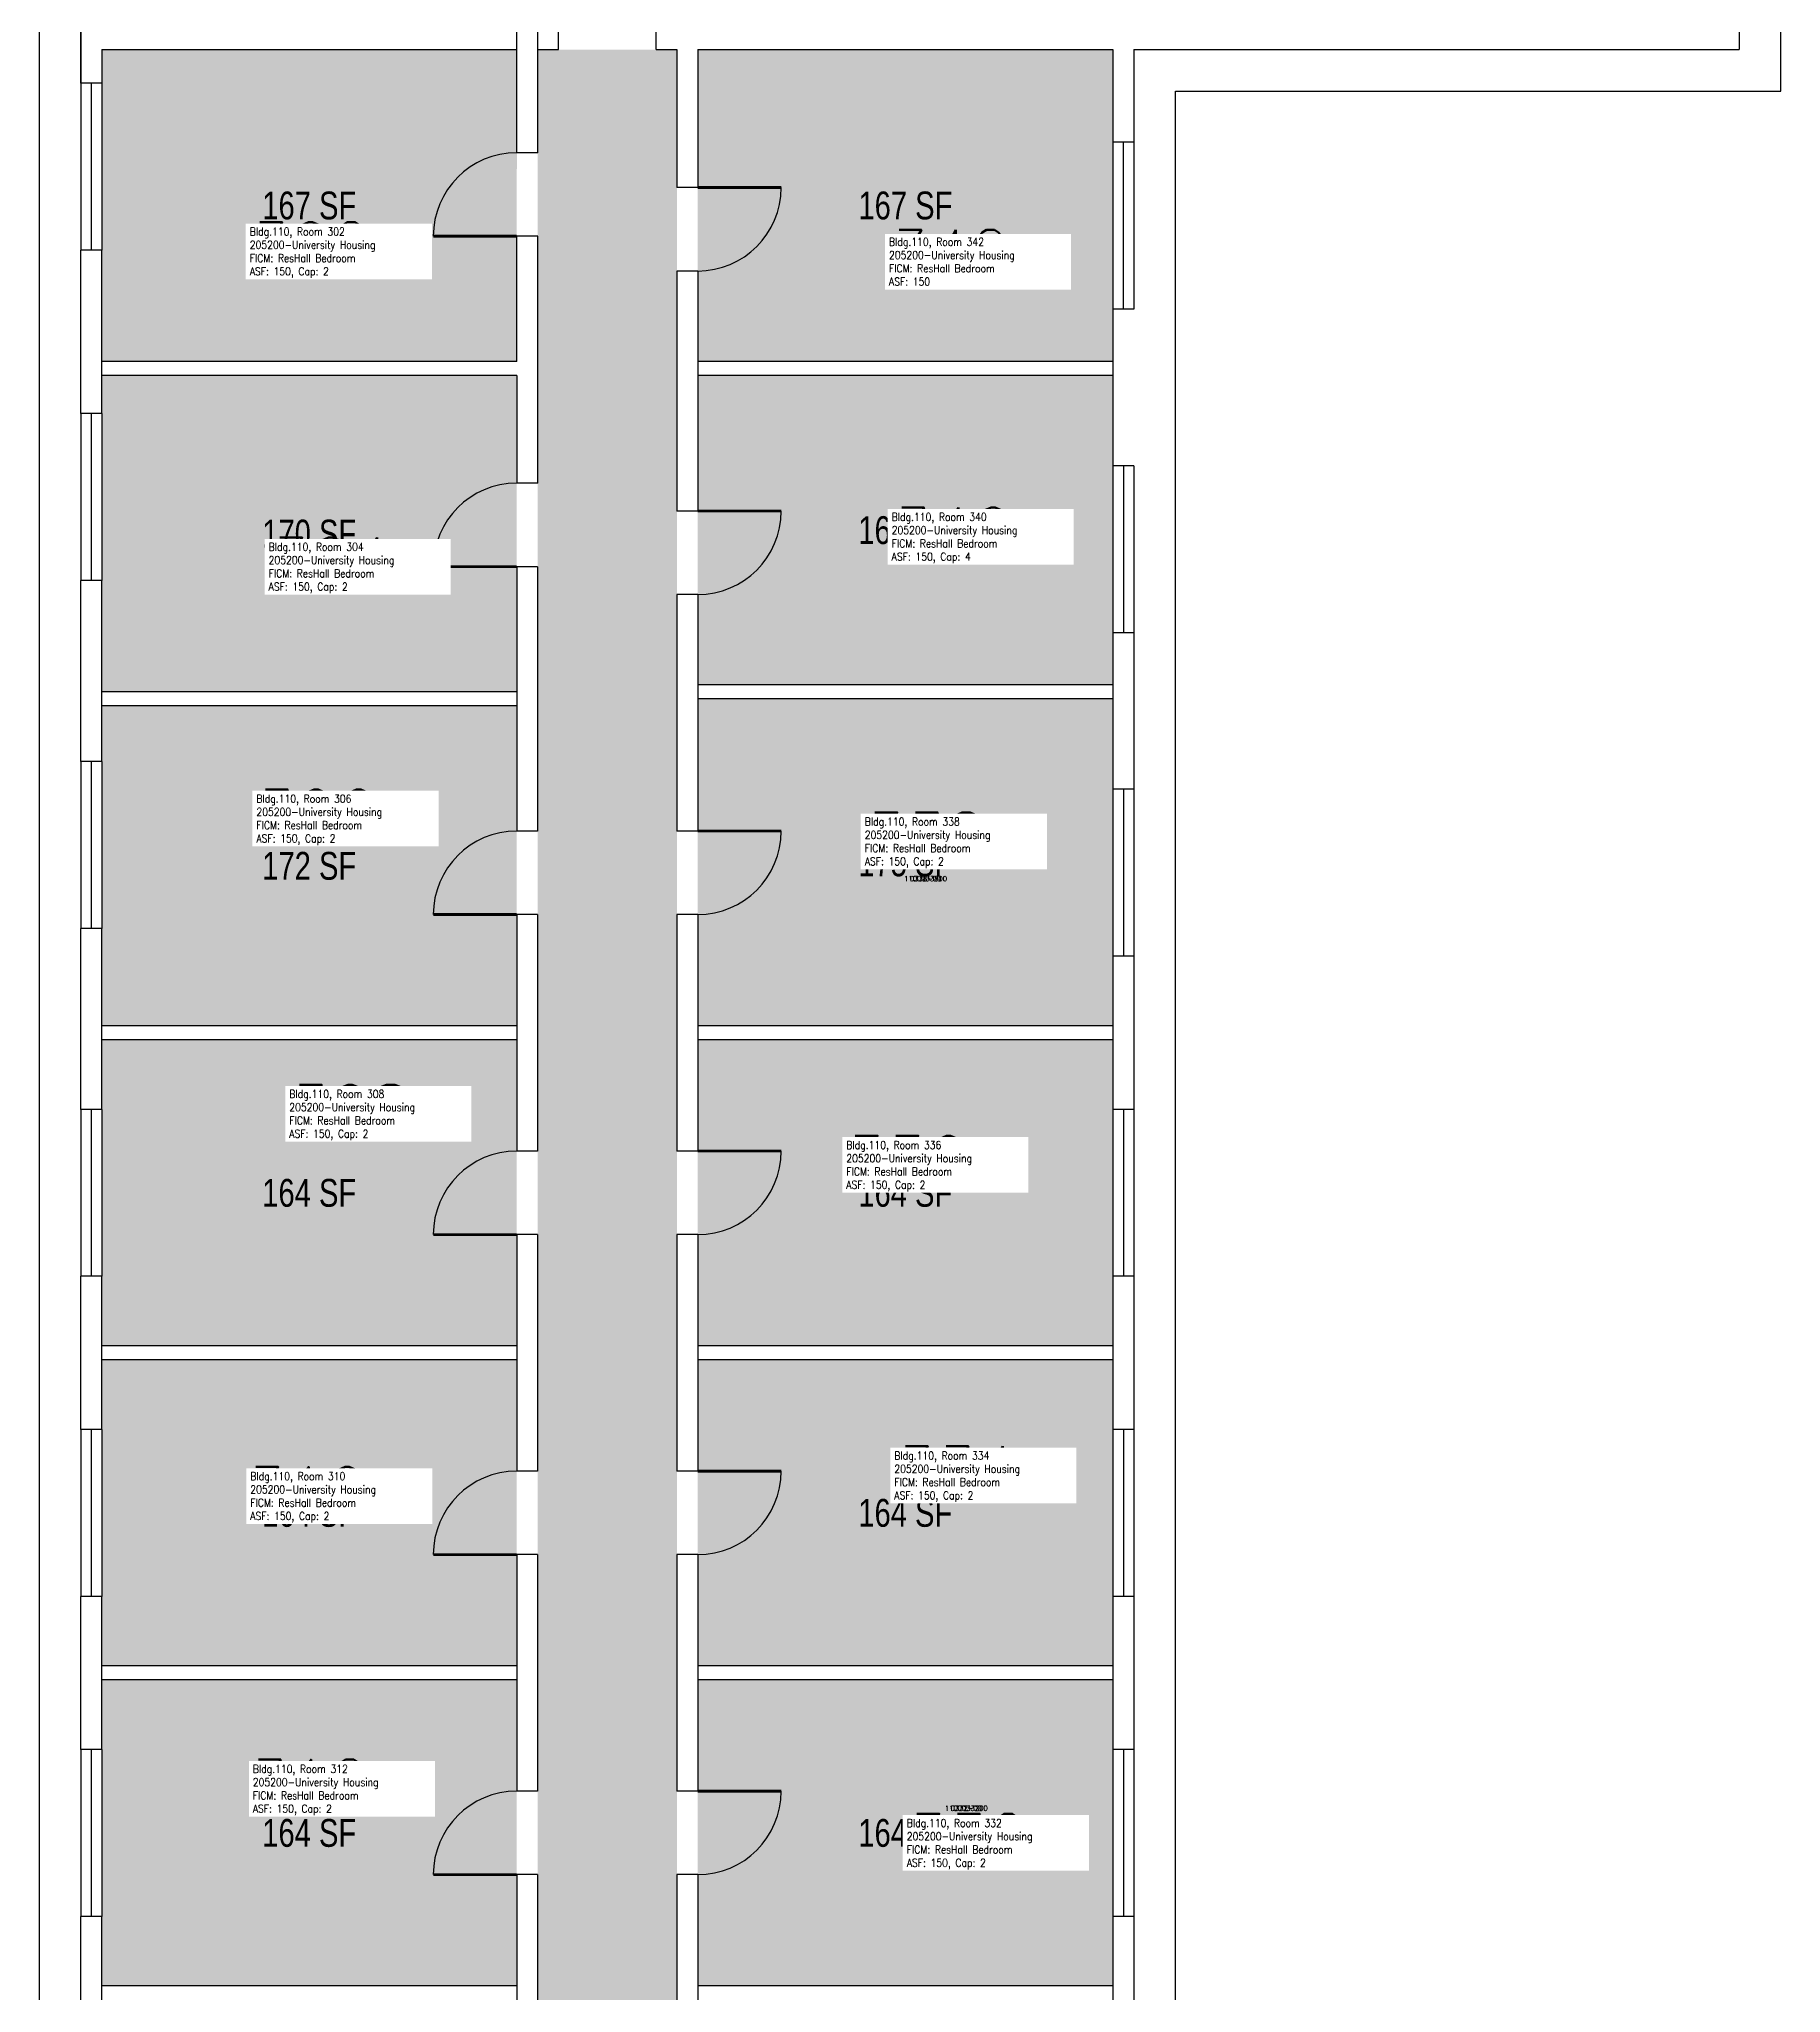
# Model space of a CAD drawing. Header units: inches. Extents: x -18 to 733, y -18 to 3747.
# Drawn here: x -18 to 733, y 938 to 1781 of the extents above; entities that cross this region are included whole.
import ezdxf
from ezdxf.enums import TextEntityAlignment as Align

# ---------------------------------------------------------------- set-up
doc = ezdxf.new("R2010")
doc.units = ezdxf.units.IN
doc.header["$LTSCALE"] = 0.25
doc.header["$MEASUREMENT"] = 0
for name, color, linetype in [('A-DOOR', 2, 'CONTINUOUS'), ('A-GLAZ', 1, 'CONTINUOUS'), ('A-GLAZ-SILL', 2, 'CONTINUOUS'), ('A-IDEN-RNUM', 7, 'CONTINUOUS'), ('A-IDEN-SNUM', 4, 'CONTINUOUS'), ('A-IDEN-VNUM', 4, 'CONTINUOUS'), ('A-ROOF', 2, 'CONTINUOUS'), ('A-WALL', 5, 'CONTINUOUS'), ('AREA-TEXT', 3, 'CONTINUOUS'), ('Rooms-Category-Color', 7, 'CONTINUOUS'), ('Rooms-College-Color', 7, 'CONTINUOUS'), ('Rooms-Department-Color', 7, 'CONTINUOUS'), ('Rooms-Division-Color', 7, 'CONTINUOUS'), ('Rooms-Information', 7, 'CONTINUOUS')]:
    doc.layers.add(name, color=color, linetype=linetype)
doc.styles.add('AREA', font='arial.ttf', dxfattribs={"width": 0.75, "height": 24})
doc.styles.add('ROOMSNUMBER', font='SIMPLEX.shx', dxfattribs={"height": 0.18})
doc.styles.add('ROOMVNUMBER', font='simplex.shx', dxfattribs={"width": 0.85})

msp = doc.modelspace()

# ---------------------------------------------------------------- hatches: boundary and pattern name
at = {"layer": 'Rooms-Category-Color', "true_color": 0x728ef3}
for points in [[(188, 1776), (9, 1776), (9, 1747.99), (9, 1675.99), (9, 1641.5), (187.96, 1641.5)], [(445.08, 1666.5), (445.08, 1738.5), (445.08, 1776), (266.04, 1776), (265.96, 1641.5), (445, 1641.5)], [(187.96, 1635.5), (9, 1635.5), (9, 1605.5), (9, 1533.5), (9, 1499.01), (187.96, 1499.01)], [(445, 1526), (445, 1598), (445, 1635.5), (265.96, 1635.5), (265.96, 1502.01), (445, 1502.01)], [(187.96, 1493.01), (9, 1493.01), (9, 1469.01), (9, 1397.01), (9, 1355), (187.96, 1355)], [(445, 1385), (445, 1457), (445, 1496.01), (265.96, 1496), (265.96, 1355), (445, 1355)], [(187.96, 1349), (9, 1349), (9, 1319), (9, 1247), (9, 1217), (187.96, 1217)], [(445, 1247), (445, 1319), (445, 1349), (265.96, 1349), (265.96, 1217), (445, 1217)], [(187.96, 1211), (9, 1211), (9, 1181), (9, 1109), (9, 1079), (187.96, 1079)], [(445, 1109), (445, 1181), (445, 1211), (265.96, 1211), (265.96, 1079), (445, 1079)], [(187.96, 1073), (9, 1073), (9, 1043), (9, 971), (9, 941), (187.96, 941)], [(445, 971), (445, 1043), (445, 1073), (265.96, 1073), (265.96, 941), (445, 941)]]:
    msp.add_hatch(color=171, dxfattribs=at).paths.add_polyline_path(points)
at = {"layer": 'Rooms-Category-Color', "true_color": 0xadadad}
msp.add_hatch(color=253, dxfattribs=at).paths.add_polyline_path([(257.04, 1776), (196.96, 1776), (196.96, 1773), (196.96, 155), (197, 155), (197, 9), (257, 9), (256.96, 527), (268.96, 527), (268.96, 556), (256.96, 556)])
at = {"layer": 'Rooms-College-Color', "true_color": 0xadadad}
for points in [[(188, 1776), (9, 1776), (9, 1747.99), (9, 1675.99), (9, 1641.5), (187.96, 1641.5)], [(257.04, 1776), (196.96, 1776), (196.96, 1773), (196.96, 155), (197, 155), (197, 9), (257, 9), (256.96, 527), (268.96, 527), (268.96, 556), (256.96, 556)], [(445.08, 1666.5), (445.08, 1738.5), (445.08, 1776), (266.04, 1776), (265.96, 1641.5), (445, 1641.5)], [(187.96, 1635.5), (9, 1635.5), (9, 1605.5), (9, 1533.5), (9, 1499.01), (187.96, 1499.01)], [(445, 1526), (445, 1598), (445, 1635.5), (265.96, 1635.5), (265.96, 1502.01), (445, 1502.01)], [(187.96, 1493.01), (9, 1493.01), (9, 1469.01), (9, 1397.01), (9, 1355), (187.96, 1355)], [(445, 1385), (445, 1457), (445, 1496.01), (265.96, 1496), (265.96, 1355), (445, 1355)], [(187.96, 1349), (9, 1349), (9, 1319), (9, 1247), (9, 1217), (187.96, 1217)], [(445, 1247), (445, 1319), (445, 1349), (265.96, 1349), (265.96, 1217), (445, 1217)], [(187.96, 1211), (9, 1211), (9, 1181), (9, 1109), (9, 1079), (187.96, 1079)], [(445, 1109), (445, 1181), (445, 1211), (265.96, 1211), (265.96, 1079), (445, 1079)], [(187.96, 1073), (9, 1073), (9, 1043), (9, 971), (9, 941), (187.96, 941)], [(445, 971), (445, 1043), (445, 1073), (265.96, 1073), (265.96, 941), (445, 941)]]:
    msp.add_hatch(color=253, dxfattribs=at).paths.add_polyline_path(points)
at = {"layer": 'Rooms-Department-Color', "true_color": 0x604aed}
for points in [[(188, 1776), (9, 1776), (9, 1747.99), (9, 1675.99), (9, 1641.5), (187.96, 1641.5)], [(445.08, 1666.5), (445.08, 1738.5), (445.08, 1776), (266.04, 1776), (265.96, 1641.5), (445, 1641.5)], [(187.96, 1635.5), (9, 1635.5), (9, 1605.5), (9, 1533.5), (9, 1499.01), (187.96, 1499.01)], [(445, 1526), (445, 1598), (445, 1635.5), (265.96, 1635.5), (265.96, 1502.01), (445, 1502.01)], [(187.96, 1493.01), (9, 1493.01), (9, 1469.01), (9, 1397.01), (9, 1355), (187.96, 1355)], [(445, 1385), (445, 1457), (445, 1496.01), (265.96, 1496), (265.96, 1355), (445, 1355)], [(187.96, 1349), (9, 1349), (9, 1319), (9, 1247), (9, 1217), (187.96, 1217)], [(445, 1247), (445, 1319), (445, 1349), (265.96, 1349), (265.96, 1217), (445, 1217)], [(187.96, 1211), (9, 1211), (9, 1181), (9, 1109), (9, 1079), (187.96, 1079)], [(445, 1109), (445, 1181), (445, 1211), (265.96, 1211), (265.96, 1079), (445, 1079)], [(187.96, 1073), (9, 1073), (9, 1043), (9, 971), (9, 941), (187.96, 941)], [(445, 971), (445, 1043), (445, 1073), (265.96, 1073), (265.96, 941), (445, 941)]]:
    msp.add_hatch(color=173, dxfattribs=at).paths.add_polyline_path(points)
at = {"layer": 'Rooms-Department-Color', "true_color": 0xacacac}
msp.add_hatch(color=253, dxfattribs=at).paths.add_polyline_path([(257.04, 1776), (196.96, 1776), (196.96, 1773), (196.96, 155), (197, 155), (197, 9), (257, 9), (256.96, 527), (268.96, 527), (268.96, 556), (256.96, 556)])
at = {"layer": 'Rooms-Division-Color', "true_color": 0x604aed}
for points in [[(188, 1776), (9, 1776), (9, 1747.99), (9, 1675.99), (9, 1641.5), (187.96, 1641.5)], [(445.08, 1666.5), (445.08, 1738.5), (445.08, 1776), (266.04, 1776), (265.96, 1641.5), (445, 1641.5)], [(187.96, 1635.5), (9, 1635.5), (9, 1605.5), (9, 1533.5), (9, 1499.01), (187.96, 1499.01)], [(445, 1526), (445, 1598), (445, 1635.5), (265.96, 1635.5), (265.96, 1502.01), (445, 1502.01)], [(187.96, 1493.01), (9, 1493.01), (9, 1469.01), (9, 1397.01), (9, 1355), (187.96, 1355)], [(445, 1385), (445, 1457), (445, 1496.01), (265.96, 1496), (265.96, 1355), (445, 1355)], [(187.96, 1349), (9, 1349), (9, 1319), (9, 1247), (9, 1217), (187.96, 1217)], [(445, 1247), (445, 1319), (445, 1349), (265.96, 1349), (265.96, 1217), (445, 1217)], [(187.96, 1211), (9, 1211), (9, 1181), (9, 1109), (9, 1079), (187.96, 1079)], [(445, 1109), (445, 1181), (445, 1211), (265.96, 1211), (265.96, 1079), (445, 1079)], [(187.96, 1073), (9, 1073), (9, 1043), (9, 971), (9, 941), (187.96, 941)], [(445, 971), (445, 1043), (445, 1073), (265.96, 1073), (265.96, 941), (445, 941)]]:
    msp.add_hatch(color=173, dxfattribs=at).paths.add_polyline_path(points)
at = {"layer": 'Rooms-Division-Color', "true_color": 0xadadad}
msp.add_hatch(color=253, dxfattribs=at).paths.add_polyline_path([(257.04, 1776), (196.96, 1776), (196.96, 1773), (196.96, 155), (197, 155), (197, 9), (257, 9), (256.96, 527), (268.96, 527), (268.96, 556), (256.96, 556)])

# ---------------------------------------------------------------- linework, layer by layer
at = {"layer": 'A-DOOR', "const_width": 1.2}
for points in [[(265.96, 1716.49), (301.96, 1716.49)], [(187.96, 1695.49), (151.96, 1695.49)], [(265.96, 1577), (301.96, 1577)], [(187.96, 1553), (151.96, 1553)], [(265.96, 1439), (301.96, 1439)], [(187.96, 1403), (151.96, 1403)], [(265.96, 1301), (301.96, 1301)], [(187.96, 1265), (151.96, 1265)], [(265.96, 1163), (301.96, 1163)], [(187.96, 1127), (151.96, 1127)], [(265.96, 1025), (301.96, 1025)], [(187.96, 989), (151.96, 989)]]:
    msp.add_lwpolyline(points, dxfattribs=at)
at = {"layer": 'A-DOOR'}
for centre, start, end in [((187.96, 1695.49), 90, 180), ((265.96, 1716.49), 270, 360), ((187.96, 1553), 90, 180), ((265.96, 1577), 270, 360), ((187.96, 1403), 90, 180), ((265.96, 1439), 270, 360), ((187.96, 1265), 90, 180), ((265.96, 1301), 270, 360), ((187.96, 1127), 90, 180), ((265.96, 1163), 270, 360), ((187.96, 989), 90, 180), ((265.96, 1025), 270, 360)]:
    msp.add_arc(centre, 36, start, end, dxfattribs=at)
at = {"layer": 'A-GLAZ'}
for p, q in [((4.49, 1761.5), (4.49, 1689.5)), ((449.47, 1735.97), (449.47, 1663.97)), ((4.5, 1689.5), (4.5, 1689.48)), ((449.5, 1663.99), (449.5, 1663.97)), ((4.49, 1619.01), (4.49, 1547.01)), ((449.5, 1596.48), (449.5, 1524.48)), ((4.5, 1547.01), (4.5, 1547)), ((4.5, 1469), (4.5, 1397)), ((449.5, 1456.98), (449.5, 1384.98)), ((4.5, 1318.98), (4.5, 1246.98)), ((449.5, 1319), (449.5, 1246.98)), ((4.5, 1180.98), (4.5, 1108.98)), ((449.5, 1180.98), (449.5, 1108.98)), ((4.5, 1042.98), (4.5, 970.98)), ((449.5, 1042.98), (449.5, 970.98))]:
    msp.add_line(p, q, dxfattribs=at)
at = {"layer": 'A-GLAZ-SILL'}
for p, q in [((0, 1761.5), (0, 1689.5)), ((9, 1761.5), (9, 1689.5)), ((445, 1735.99), (445, 1663.99)), ((454, 1735.99), (454, 1663.99)), ((0, 1619.01), (0, 1547.01)), ((9, 1619.01), (9, 1547.01)), ((445, 1596.49), (445, 1524.49)), ((454, 1596.49), (454, 1524.49)), ((0, 1469.01), (0, 1397.01)), ((9, 1469.01), (9, 1397.01)), ((445, 1457), (445, 1385)), ((454, 1457), (454, 1385)), ((0, 1319), (0, 1247)), ((9, 1319), (9, 1247)), ((445, 1319), (445, 1247)), ((454, 1319), (454, 1247)), ((0, 1181), (0, 1109)), ((9, 1181), (9, 1109)), ((445, 1181), (445, 1109)), ((454, 1181), (454, 1109)), ((0, 1043), (0, 971)), ((9, 1043), (9, 971)), ((445, 1043), (445, 971)), ((454, 1043), (454, 971))]:
    msp.add_line(p, q, dxfattribs=at)
at = {"layer": 'A-ROOF'}
msp.add_lwpolyline([(733, 1932), (660, 1932), (660, 3632), (472, 3632), (472, 3747), (170, 3747), (170, 1803), (-18, 1803), (-18, -18), (284, -18), (284, 97), (472, 97), (472, 1758), (733, 1758)], close=True, dxfattribs=at)
at = {"layer": 'A-WALL'}
for p, q in [((188, 1731.49), (188, 2122)), ((197, 1731.49), (197, 2122)), ((715, 1914), (715, 1776)), ((0, 1761.5), (0, 1785)), ((0, 1785), (0, 1761.5)), ((206.02, 1776), (206.02, 1785)), ((248.02, 1776), (248.02, 1785)), ((9, 1776), (187.96, 1776)), ((9, 1776), (188, 1776)), ((9, 1776), (9, 1761.5)), ((197, 1776), (206.02, 1776)), ((248.02, 1776), (257.04, 1776)), ((257.04, 1776), (257.04, 1716.49)), ((266.04, 1776), (266.04, 1716.49)), ((266.04, 1776), (445, 1776)), ((445, 1776), (445, 1735.99)), ((445.04, 1776), (445.08, 1776)), ((453.96, 1776), (715, 1776)), ((453.96, 1776), (453.96, 1735.99)), ((9, 1761.5), (0, 1761.5)), ((453.96, 1735.99), (445, 1735.99)), ((197, 1731.49), (187.96, 1731.49)), ((266.04, 1716.49), (257.04, 1716.49)), ((197, 1695.49), (187.96, 1695.49)), ((188, 1641.5), (188, 1695.49)), ((197, 1589), (197, 1695.49)), ((0, 1619.01), (0, 1689.5)), ((9, 1689.5), (0, 1689.5)), ((9, 1619.01), (9, 1689.5)), ((265.96, 1680.49), (256.96, 1680.49)), ((256.96, 1680.49), (256.96, 1577)), ((265.96, 1680.49), (265.96, 1577)), ((454, 1663.99), (445, 1663.99)), ((445, 1663.99), (445, 1596.49)), ((188, 1641.5), (9, 1641.5)), ((187.96, 1635.5), (9, 1635.5)), ((187.96, 1635.5), (187.96, 1589)), ((445, 1641.5), (265.96, 1641.5)), ((445, 1635.5), (265.96, 1635.5)), ((9, 1619.01), (0, 1619.01)), ((453.96, 1596.49), (445, 1596.49)), ((197, 1589), (187.96, 1589)), ((265.96, 1577), (256.96, 1577)), ((187.96, 1553), (187.96, 1439)), ((196.96, 1553), (187.96, 1553)), ((196.96, 1553), (196.96, 1439)), ((0, 1469.01), (0, 1547.01)), ((9, 1547.01), (0, 1547.01)), ((9, 1469.01), (9, 1547.01)), ((265.96, 1541), (256.96, 1541)), ((256.96, 1541), (256.96, 1439)), ((265.96, 1541), (265.96, 1439)), ((454, 1524.49), (445, 1524.49)), ((445, 1524.49), (445, 1457)), ((454, 1524.49), (454, 1457)), ((445, 1502.01), (265.96, 1502.01)), ((187.96, 1499.01), (9, 1499.01)), ((187.96, 1493.01), (9, 1493.01)), ((445, 1496.01), (265.96, 1496.01)), ((9, 1469.01), (0, 1469.01)), ((453.96, 1457), (445, 1457)), ((196.96, 1439), (187.96, 1439)), ((265.96, 1439), (256.96, 1439)), ((196.96, 1403), (187.96, 1403)), ((187.96, 1403), (187.96, 1301)), ((196.96, 1403), (196.96, 1301)), ((265.96, 1403), (256.96, 1403)), ((256.96, 1403), (256.96, 1301)), ((265.96, 1403), (265.96, 1301)), ((0, 1319), (0, 1397.01)), ((9, 1397.01), (0, 1397.01)), ((9, 1319), (9, 1397.01)), ((454, 1385), (445, 1385)), ((445, 1385), (445, 1319)), ((454, 1385), (454, 1319)), ((187.96, 1355), (9, 1355)), ((187.96, 1349), (9, 1349)), ((445, 1355), (265.96, 1355)), ((445, 1349), (265.96, 1349)), ((9, 1319), (0, 1319)), ((454, 1319), (445, 1319)), ((196.96, 1301), (187.96, 1301)), ((265.96, 1301), (256.96, 1301)), ((196.96, 1265), (187.96, 1265)), ((187.96, 1265), (187.96, 1163)), ((196.96, 1265), (196.96, 1163)), ((256.96, 1265), (256.96, 1163)), ((265.96, 1265), (256.96, 1265)), ((265.96, 1265), (265.96, 1163)), ((9, 1247), (0, 1247)), ((0, 1181), (0, 1247)), ((9, 1181), (9, 1247)), ((454, 1247), (445, 1247)), ((445, 1247), (445, 1181)), ((454, 1247), (454, 1181)), ((187.96, 1217), (9, 1217)), ((445, 1217), (265.96, 1217)), ((187.96, 1211), (9, 1211)), ((445, 1211), (265.96, 1211)), ((9, 1181), (0, 1181)), ((454, 1181), (445, 1181)), ((196.96, 1163), (187.96, 1163)), ((265.96, 1163), (256.96, 1163)), ((196.96, 1127), (187.96, 1127)), ((187.96, 1127), (187.96, 1025)), ((196.96, 1127), (196.96, 1025)), ((265.96, 1127), (256.96, 1127)), ((256.96, 1127), (256.96, 1025)), ((265.96, 1127), (265.96, 1025)), ((0, 1043), (0, 1109)), ((9, 1109), (0, 1109)), ((9, 1043), (9, 1109)), ((454, 1109), (445, 1109)), ((445, 1109), (445, 1043)), ((454, 1109), (454, 1043)), ((187.96, 1079), (9, 1079)), ((445, 1079), (265.96, 1079)), ((187.96, 1073), (9, 1073)), ((445, 1073), (265.96, 1073)), ((9, 1043), (0, 1043)), ((454, 1043), (445, 1043)), ((196.96, 1025), (187.96, 1025)), ((265.96, 1025), (256.96, 1025)), ((196.96, 989), (187.96, 989)), ((187.96, 989), (187.96, 887)), ((196.96, 989), (196.96, 887)), ((265.96, 989), (256.96, 989)), ((256.96, 989), (256.96, 923)), ((265.96, 989), (265.96, 923)), ((9, 971), (0, 971)), ((0, 905), (0, 971)), ((9, 905), (9, 971)), ((454, 971), (445, 971)), ((445, 971), (445, 782)), ((454, 971), (454, 782)), ((187.96, 941), (9, 941)), ((445, 941), (265.96, 941))]:
    msp.add_line(p, q, dxfattribs=at)

# ---------------------------------------------------------------- texts
at = {"layer": 'A-IDEN-RNUM', "style": 'ROOMSNUMBER'}
for s, p in [('0302-00', (99.07, 1692.99)), ('0342-00', (374.68, 1679.38)), ('0340-00', (375.84, 1569.96)), ('0304-00', (107.69, 1545.56)), ('0306-00', (101.44, 1453.05)), ('0338-00', (364.23, 1418.47)), ('0308-00', (116.12, 1316.55)), ('0336-00', (355.78, 1288.21)), ('0334-00', (379.19, 1169.21)), ('0310-00', (97.36, 1152.87)), ('0312-00', (98.44, 1028.94)), ('0332-00', (381.76, 1017.66))]:
    msp.add_text(s, height=2.16, dxfattribs=at).set_placement(p, align=Align.MIDDLE)
at = {"layer": 'A-IDEN-SNUM', "style": 'ROOMSNUMBER'}
for s, p in [('1100030200', (99.07, 1692.99)), ('1100034200', (374.68, 1679.38)), ('1100034000', (375.84, 1569.96)), ('1100030400', (107.69, 1545.56)), ('1100030600', (101.44, 1453.05)), ('1100033800', (364.23, 1418.47)), ('1100030800', (116.12, 1316.55)), ('1100033600', (355.78, 1288.21)), ('1100033400', (379.19, 1169.21)), ('1100031000', (97.36, 1152.87)), ('1100031200', (98.44, 1028.94)), ('1100033200', (381.76, 1017.66))]:
    msp.add_text(s, height=2.16, dxfattribs=at).set_placement(p, align=Align.MIDDLE)
at = {"layer": 'A-IDEN-VNUM', "style": 'ROOMVNUMBER', "width": 0.85}
for s, p in [('302', (99.07, 1689.49)), ('342', (374.68, 1686.21)), ('340', (375.84, 1566.46)), ('304', (107.69, 1553.54)), ('306', (101.44, 1444.96)), ('338', (364.23, 1435.06)), ('308', (116.12, 1317.64)), ('336', (355.78, 1295.61)), ('334', (377.46, 1161.69)), ('310', (97.36, 1152.81)), ('312', (98.43, 1026.59)), ('332', (382.33, 1003.25))]:
    msp.add_text(s, height=24, dxfattribs=at).set_placement(p, align=Align.MIDDLE)
at = {"layer": 'AREA-TEXT', "style": 'AREA', "width": 0.75}
for s, p in [('167 SF', (98.5, 1708.75)), ('167 SF', (355.52, 1708.75)), ('170 SF', (98.48, 1567.26)), ('166 SF', (355.48, 1568.75)), ('172 SF', (98.48, 1424.01)), ('175 SF', (355.48, 1425.5)), ('164 SF', (98.48, 1283)), ('164 SF', (355.48, 1283)), ('164 SF', (98.48, 1145)), ('164 SF', (355.48, 1145)), ('164 SF', (98.48, 1007)), ('164 SF', (355.48, 1007))]:
    msp.add_text(s, height=12, dxfattribs=at).set_placement(p, align=Align.MIDDLE_CENTER)

# ---------------------------------------------------------------- next in the draw order: texts
at = {"layer": 'Rooms-Information', "char_height": 3.4286, "width": 76.8, "attachment_point": 7, "style": 'ROOMVNUMBER', "bg_fill": 3, "box_fill_scale": 1.5, "bg_fill_color": 256, "bg_fill_true_color": 13158600, "bg_fill_transparency": 0}
for s, insert in [('Bldg.110, Room 302^M^J205200-University Housing^M^JFICM: ResHall Bedroom^M^JASF: 150, Cap: 2', (72.84, 1677.49)), ('Bldg.110, Room 342^M^J205200-University Housing^M^JFICM: ResHall Bedroom^M^JASF: 150', (348.45, 1674.21)), ('Bldg.110, Room 340^M^J205200-University Housing^M^JFICM: ResHall Bedroom^M^JASF: 150, Cap: 4', (349.61, 1554.46)), ('Bldg.110, Room 304^M^J205200-University Housing^M^JFICM: ResHall Bedroom^M^JASF: 150, Cap: 2', (80.98, 1541.54)), ('Bldg.110, Room 306^M^J205200-University Housing^M^JFICM: ResHall Bedroom^M^JASF: 150, Cap: 2', (75.7, 1432.96)), ('Bldg.110, Room 338^M^J205200-University Housing^M^JFICM: ResHall Bedroom^M^JASF: 150, Cap: 2', (338, 1423.06)), ('Bldg.110, Room 308^M^J205200-University Housing^M^JFICM: ResHall Bedroom^M^JASF: 150, Cap: 2', (89.89, 1305.64)), ('Bldg.110, Room 336^M^J205200-University Housing^M^JFICM: ResHall Bedroom^M^JASF: 150, Cap: 2', (330.04, 1283.61)), ('Bldg.110, Room 334^M^J205200-University Housing^M^JFICM: ResHall Bedroom^M^JASF: 150, Cap: 2', (350.75, 1149.69)), ('Bldg.110, Room 310^M^J205200-University Housing^M^JFICM: ResHall Bedroom^M^JASF: 150, Cap: 2', (73.07, 1140.81)), ('Bldg.110, Room 312^M^J205200-University Housing^M^JFICM: ResHall Bedroom^M^JASF: 150, Cap: 2', (74.15, 1014.59)), ('Bldg.110, Room 332^M^J205200-University Housing^M^JFICM: ResHall Bedroom^M^JASF: 150, Cap: 2', (356.11, 991.25))]:
    msp.add_mtext(s, dxfattribs=dict(at, insert=insert))

doc.saveas('drawing.dxf')
